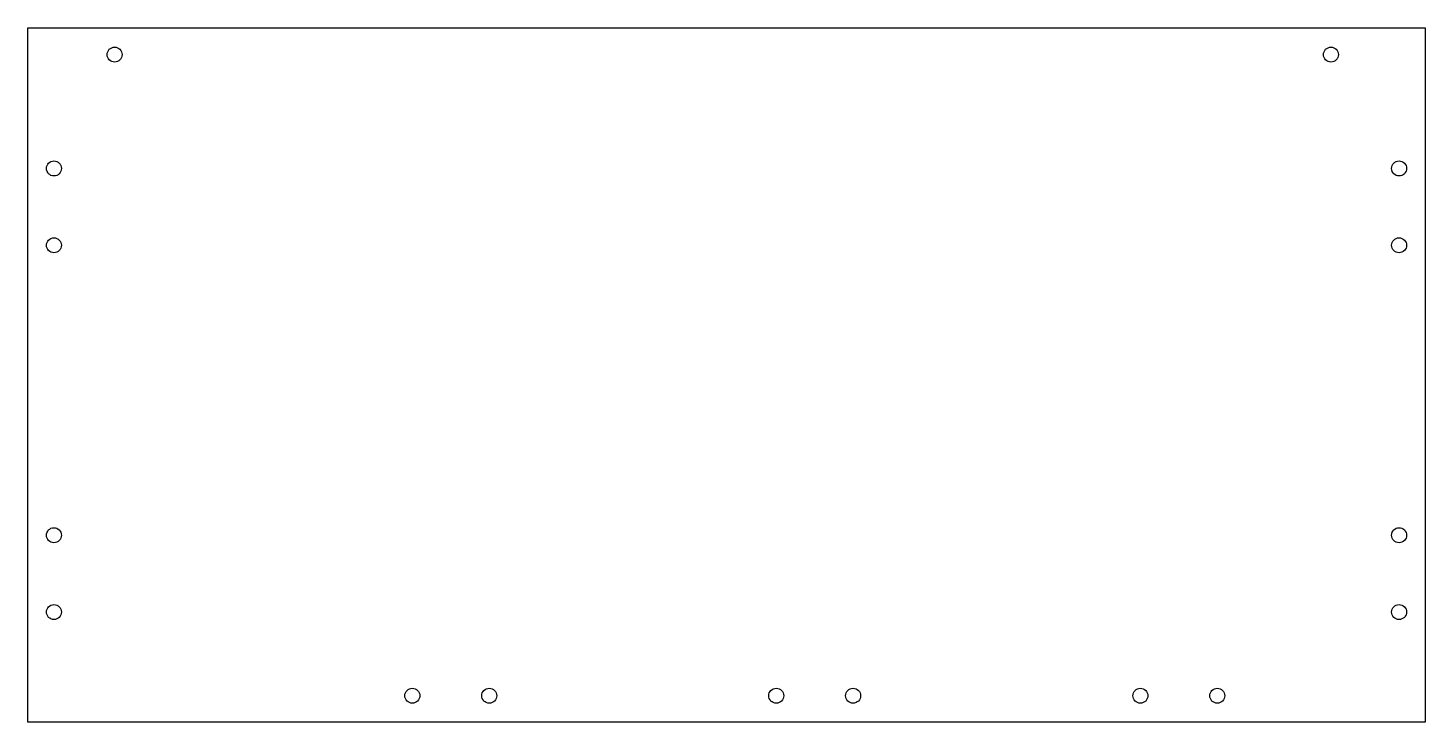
# Model space of a CAD drawing. Header units: millimetres. Extents: x 0 to 384, y 0 to 191.
import ezdxf

# ---------------------------------------------------------------- set-up
doc = ezdxf.new("R2010")
doc.units = ezdxf.units.MM
doc.layers.get('0').update_dxf_attribs({"linetype": 'CONTINUOUS'})

msp = doc.modelspace()

# ---------------------------------------------------------------- linework, layer by layer
msp.add_lwpolyline([(0.167207, 0.167214), (0.167207, 190.914782), (383.932783, 190.914782), (383.932783, 0.167214), (1.724396, 0.16727)], close=True)
for points in [[(21.909062, 183.582005), (21.909063, 184.719125), (22.83088, 185.640943), (23.968001, 185.640943)], [(23.968001, 185.640943), (25.105121, 185.640943), (26.026938, 184.719125), (26.026939, 183.582005)], [(356.02305, 183.582005), (356.02305, 184.719119), (356.944859, 185.640935), (358.081974, 185.640943)], [(358.081974, 185.640943), (358.628041, 185.640947), (359.151743, 185.424025), (359.537872, 185.037899)], [(359.537872, 185.037899), (359.924001, 184.651773), (360.140926, 184.128072), (360.140926, 183.582005)], [(23.968001, 181.523067), (22.83088, 181.523067), (21.909063, 182.444885), (21.909062, 183.582005)], [(26.026939, 183.582005), (26.026938, 182.444885), (25.105121, 181.523067), (23.968001, 181.523067)], [(358.081974, 181.523067), (356.944859, 181.523075), (356.02305, 182.444891), (356.02305, 183.582005)], [(359.537872, 182.126111), (359.151743, 181.739985), (358.628041, 181.523063), (358.081974, 181.523067)], [(360.140926, 183.582005), (360.140926, 183.035938), (359.924001, 182.512237), (359.537872, 182.126111)], [(5.24106, 152.301008), (5.241061, 153.438128), (6.162879, 154.359945), (7.299999, 154.359946)], [(7.299999, 154.359946), (7.846063, 154.359946), (8.369763, 154.143023), (8.755889, 153.756898)], [(8.755889, 153.756898), (9.142016, 153.370772), (9.358939, 152.847072), (9.35894, 152.301008)], [(374.741057, 152.301008), (374.741057, 153.438122), (375.662866, 154.359938), (376.799981, 154.359946)], [(376.799981, 154.359946), (377.346047, 154.359949), (377.86975, 154.143028), (378.255879, 153.756902)], [(378.255879, 153.756902), (378.642008, 153.370775), (378.858933, 152.847074), (378.858933, 152.301008)], [(7.299999, 150.242069), (6.162879, 150.24207), (5.241061, 151.163887), (5.24106, 152.301008)], [(8.755889, 150.845118), (8.369763, 150.458992), (7.846063, 150.242069), (7.299999, 150.242069)], [(9.35894, 152.301008), (9.358939, 151.754943), (9.142016, 151.231243), (8.755889, 150.845118)], [(376.799981, 150.242069), (375.662866, 150.242077), (374.741057, 151.163893), (374.741057, 152.301008)], [(378.255879, 150.845114), (377.86975, 150.458987), (377.346047, 150.242066), (376.799981, 150.242069)], [(378.858933, 152.301008), (378.858933, 151.754941), (378.642008, 151.23124), (378.255879, 150.845114)], [(5.24106, 131.181003), (5.241061, 132.318124), (6.162879, 133.239941), (7.299999, 133.239942)], [(7.299999, 129.122065), (6.162879, 129.122066), (5.241061, 130.043883), (5.24106, 131.181003)], [(7.299999, 133.239942), (7.846063, 133.239942), (8.369763, 133.023019), (8.755889, 132.636893)], [(8.755889, 132.636893), (9.142016, 132.250768), (9.358939, 131.727068), (9.35894, 131.181003)], [(9.35894, 131.181003), (9.358939, 130.634939), (9.142016, 130.111239), (8.755889, 129.725113)], [(374.741057, 131.181003), (374.741057, 132.318118), (375.662866, 133.239934), (376.799981, 133.239942)], [(376.799981, 129.122065), (375.662866, 129.122073), (374.741057, 130.043889), (374.741057, 131.181003)], [(376.799981, 133.239942), (377.346047, 133.239945), (377.86975, 133.023024), (378.255879, 132.636897)], [(378.255879, 132.636897), (378.642008, 132.250771), (378.858933, 131.72707), (378.858933, 131.181003)], [(378.858933, 131.181003), (378.858933, 130.634937), (378.642008, 130.111236), (378.255879, 129.725109)], [(8.755889, 129.725113), (8.369763, 129.338988), (7.846063, 129.122065), (7.299999, 129.122065)], [(378.255879, 129.725109), (377.86975, 129.338983), (377.346047, 129.122062), (376.799981, 129.122065)], [(5.24106, 51.514005), (5.241061, 52.651125), (6.162879, 53.572943), (7.299999, 53.572943)], [(7.299999, 49.455067), (6.162879, 49.455067), (5.241061, 50.376885), (5.24106, 51.514005)], [(7.299999, 53.572943), (8.437119, 53.572943), (9.358937, 52.651125), (9.358937, 51.514005)], [(9.358937, 51.514005), (9.358937, 50.376885), (8.437119, 49.455067), (7.299999, 49.455067)], [(374.741057, 51.514005), (374.741057, 52.65112), (375.662866, 53.572935), (376.799981, 53.572943)], [(376.799981, 49.455067), (375.662866, 49.455075), (374.741057, 50.376891), (374.741057, 51.514005)], [(376.799981, 53.572943), (377.346047, 53.572947), (377.86975, 53.356025), (378.255879, 52.969899)], [(378.255879, 50.058111), (377.86975, 49.671985), (377.346047, 49.455063), (376.799981, 49.455067)], [(378.255879, 52.969899), (378.642008, 52.583773), (378.858933, 52.060072), (378.858933, 51.514005)], [(378.858933, 51.514005), (378.858933, 50.967938), (378.642008, 50.444237), (378.255879, 50.058111)], [(5.24106, 30.394004), (5.241061, 31.531124), (6.162879, 32.452942), (7.299999, 32.452942)], [(7.299999, 32.452942), (8.437119, 32.452942), (9.358937, 31.531124), (9.358937, 30.394004)], [(374.741057, 30.394004), (374.741057, 31.531118), (375.662866, 32.452934), (376.799981, 32.452942)], [(376.799981, 32.452942), (377.346047, 32.452946), (377.86975, 32.236024), (378.255879, 31.849898)], [(378.255879, 31.849898), (378.642008, 31.463772), (378.858933, 30.940071), (378.858933, 30.394004)], [(7.299999, 28.335066), (6.162879, 28.335066), (5.241061, 29.256884), (5.24106, 30.394004)], [(9.358937, 30.394004), (9.358937, 29.256884), (8.437119, 28.335066), (7.299999, 28.335066)], [(376.799981, 28.335066), (375.662866, 28.335074), (374.741057, 29.256889), (374.741057, 30.394004)], [(378.255879, 28.93811), (377.86975, 28.551984), (377.346047, 28.335062), (376.799981, 28.335066)], [(378.858933, 30.394004), (378.858933, 29.847937), (378.642008, 29.324236), (378.255879, 28.93811)], [(103.697061, 7.400005), (103.697061, 8.537125), (104.618879, 9.458943), (105.755999, 9.458943)], [(105.755999, 9.458943), (106.893119, 9.458943), (107.814937, 8.537125), (107.814937, 7.400005)], [(124.817065, 7.400005), (124.817065, 8.537125), (125.738883, 9.458943), (126.876003, 9.458943)], [(126.876003, 9.458943), (128.013123, 9.458943), (128.934941, 8.537125), (128.934941, 7.400005)], [(203.652702, 7.400005), (203.652702, 8.537125), (204.57452, 9.458943), (205.71164, 9.458943)], [(205.71164, 9.458943), (206.84876, 9.458943), (207.770578, 8.537125), (207.770578, 7.400005)], [(224.772706, 7.400005), (224.772706, 8.537125), (225.694524, 9.458943), (226.831644, 9.458943)], [(226.831644, 9.458943), (227.968764, 9.458943), (228.890582, 8.537125), (228.890582, 7.400005)], [(303.677718, 7.400005), (303.677718, 8.537125), (304.599536, 9.458943), (305.736656, 9.458943)], [(305.736656, 9.458943), (306.873777, 9.458943), (307.795595, 8.537125), (307.795594, 7.400005)], [(324.797722, 7.400005), (324.797722, 8.537125), (325.71954, 9.458943), (326.85666, 9.458943)], [(326.85666, 9.458943), (327.993781, 9.458943), (328.915599, 8.537125), (328.915598, 7.400005)], [(105.755999, 5.341066), (104.618879, 5.341066), (103.697061, 6.262884), (103.697061, 7.400005)], [(107.814937, 7.400005), (107.814937, 6.262884), (106.893119, 5.341066), (105.755999, 5.341066)], [(126.876003, 5.341066), (125.738883, 5.341066), (124.817065, 6.262884), (124.817065, 7.400005)], [(128.934941, 7.400005), (128.934941, 6.262884), (128.013123, 5.341066), (126.876003, 5.341066)], [(205.71164, 5.341066), (204.57452, 5.341066), (203.652702, 6.262884), (203.652702, 7.400005)], [(207.770578, 7.400005), (207.770578, 6.262884), (206.84876, 5.341066), (205.71164, 5.341066)], [(226.831644, 5.341066), (225.694524, 5.341066), (224.772706, 6.262884), (224.772706, 7.400005)], [(228.890582, 7.400005), (228.890582, 6.262884), (227.968764, 5.341066), (226.831644, 5.341066)], [(305.736656, 5.341066), (304.599536, 5.341066), (303.677718, 6.262884), (303.677718, 7.400005)], [(307.795594, 7.400005), (307.795594, 6.262884), (306.873776, 5.341066), (305.736656, 5.341066)], [(326.85666, 5.341066), (325.71954, 5.341066), (324.797722, 6.262884), (324.797722, 7.400005)], [(328.915598, 7.400005), (328.915598, 6.262884), (327.993781, 5.341066), (326.85666, 5.341066)]]:
    msp.add_open_spline(points, degree=3)

doc.saveas('drawing.dxf')
